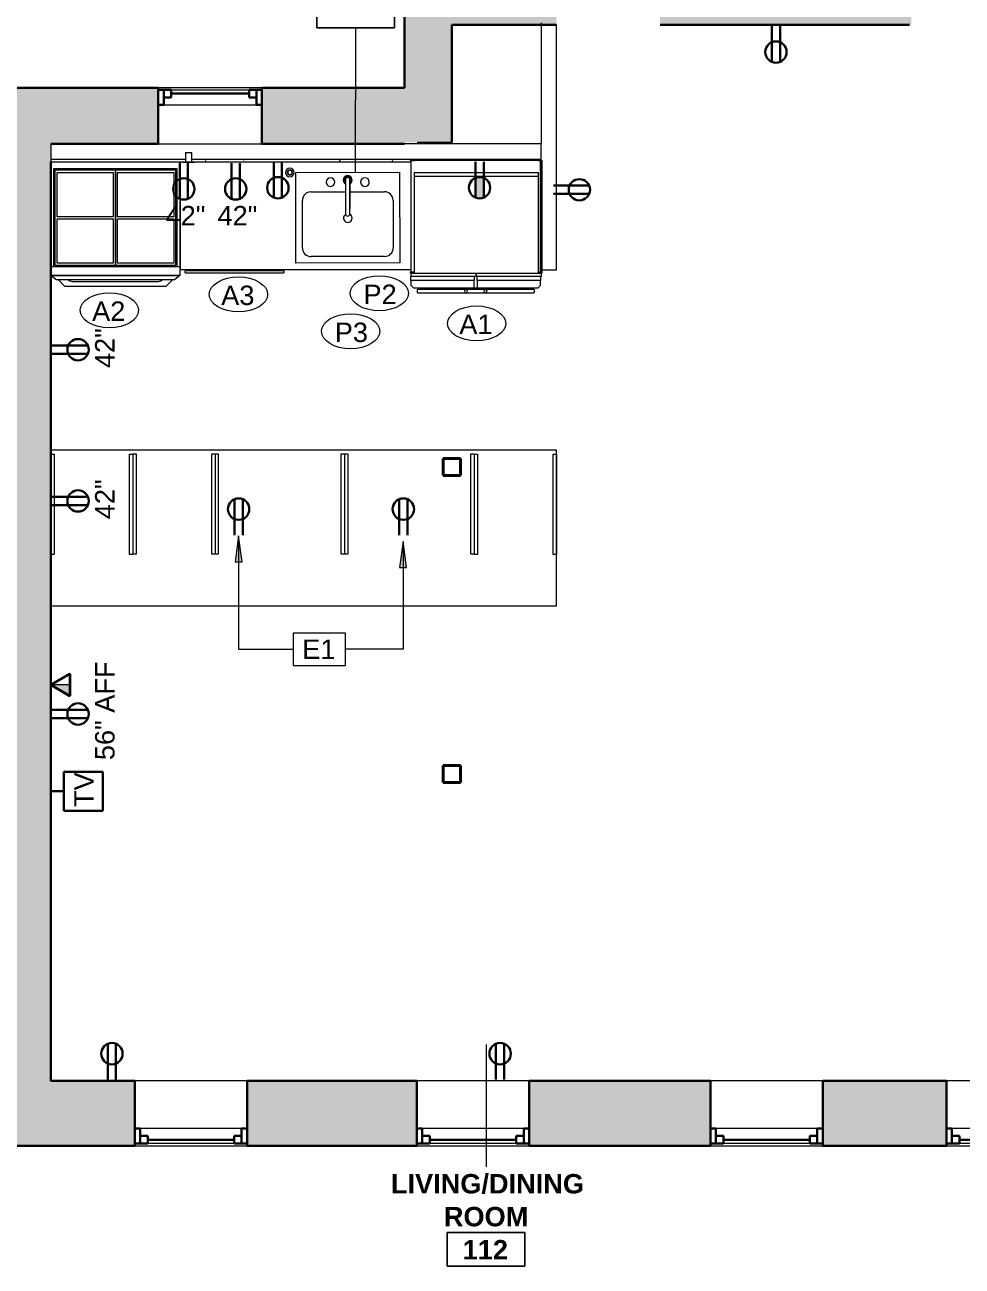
# Model space of a CAD drawing. Header units: inches. Extents: x -545 to 1062, y -2066 to -1239.
# Drawn here: x 690.4 to 907.4, y -1957.8 to -1670.4 of the extents above; entities that cross this region are included whole.
import ezdxf

# ---------------------------------------------------------------- set-up
doc = ezdxf.new("R2010")
doc.units = ezdxf.units.IN
doc.header["$MEASUREMENT"] = 0
for name, color, linetype, lineweight in [('A-ANNO-KEYN', 231, 'Continuous', 9), ('A-ANNO-NOTE', 131, 'Continuous', 40), ('A-AREA-IDEN', 2, 'Continuous', 9), ('A-GENM', 13, 'Continuous', 18), ('A-GLAZ', 151, 'Continuous', 18), ('A-WALL', 113, 'Continuous', 18), ('A-WALL-PATT', 111, 'Continuous', 18), ('E-ELEC-FIXT', 91, 'Continuous', 9), ('I-WALL', 2, 'Continuous', 18), ('P-SANR-FIXT', 6, 'Continuous', 9), ('P-SANR-FIXT-IDEN', 2, 'Continuous', 9), ('Q-CASE', 31, 'Continuous', 9), ('Q-SPCQ', 91, 'Continuous', 9), ('Q-SPCQ-IDEN', 132, 'Continuous', 9), ('S-COLS', 52, 'Continuous', 9)]:
    doc.layers.add(name, color=color, linetype=linetype, lineweight=lineweight)
doc.styles.add('Arial', font='arial.ttf', dxfattribs={"height": 4.5})
doc.styles.add('Swis721 Lt BT', font='swissl.ttf', dxfattribs={"height": 4.5})
doc.styles.add('Swis721 Lt BT_B_1', font='', dxfattribs={"height": 4.5})
doc.styles.get('Swis721 Lt BT_B_1').set_extended_font_data('Swis721 Lt BT', bold=True)

# ---------------------------------------------------------------- blocks, each defined once
blk = doc.blocks.new('Window-Double-Hung - 24_ x 5 1-5074211-1ST FLOOR - POWER _ SIGNAL')
at = {"layer": 'A-GLAZ', "color": 8, "lineweight": 30}
for p, q in [((-12, 6.5), (-12, -6.5)), ((-12, 6), (-9, 6)), ((-10.75, 6), (-10.75, 2.5)), ((-9, 6), (-9, 4.25)), ((9, 6), (12, 6)), ((9, 6), (9, 4.25)), ((10.75, 6), (10.75, 2.5)), ((12, -6.5), (12, 6.5)), ((-10.75, 4.25), (-9, 4.25)), ((-9, 5.125), (9, 5.125)), ((10.75, 4.25), (9, 4.25)), ((-12, 2.5), (-10.75, 2.5)), ((10.75, 2.5), (12, 2.5))]:
    blk.add_line(p, q, dxfattribs=at)
at = {"layer": 'A-GLAZ'}
for p, q in [((12, 6.5), (-12, 6.5)), ((-12, -6.5), (12, -6.5))]:
    blk.add_line(p, q, dxfattribs=at)
at = {"layer": 'A-GLAZ', "lineweight": 9}
for p, q in [((-9, 6), (9, 6)), ((-10.75, 2.5), (10.75, 2.5))]:
    blk.add_line(p, q, dxfattribs=at)
blk = doc.blocks.new('Window-Double-Hung - 26_ x 56_-5126664-1ST FLOOR - POWER _ SIGNAL')
at = {"layer": 'A-GLAZ', "color": 8, "lineweight": 30}
for p, q in [((-13, 7.5), (-13, -7.5)), ((-13, 7), (-10, 7)), ((-11.75, 7), (-11.75, 3.5)), ((-10, 7), (-10, 5.25)), ((-10, 6.125), (10, 6.125)), ((10, 7), (13, 7)), ((10, 7), (10, 5.25)), ((11.75, 7), (11.75, 3.5)), ((13, -7.5), (13, 7.5)), ((-13, 3.5), (-11.75, 3.5)), ((-11.75, 5.25), (-10, 5.25)), ((11.75, 5.25), (10, 5.25)), ((11.75, 3.5), (13, 3.5))]:
    blk.add_line(p, q, dxfattribs=at)
at = {"layer": 'A-GLAZ'}
for p, q in [((13, 7.5), (-13, 7.5)), ((-13, -7.5), (13, -7.5))]:
    blk.add_line(p, q, dxfattribs=at)
at = {"layer": 'A-GLAZ', "lineweight": 9}
for p, q in [((-10, 7), (10, 7)), ((-11.75, 3.5), (11.75, 3.5))]:
    blk.add_line(p, q, dxfattribs=at)
blk = doc.blocks.new('PS - Power Device _Wall Base_ - Duplex GFCI-5682821-1ST FLOOR - POWER _ SIGNAL')
at = {"layer": 'E-ELEC-FIXT'}
for p, q in [((727.6, -1699.97), (729.1, -1699.97)), ((727.6, -1699.97), (727.6, -1702.09)), ((729.1, -1702.09), (729.1, -1699.97)), ((726.97, -1702.09), (729.72, -1702.09)), ((726.97, -1702.09), (726.97, -1702.28)), ((729.72, -1702.28), (726.97, -1702.28)), ((729.72, -1702.28), (729.72, -1702.09))]:
    blk.add_line(p, q, dxfattribs=at)
blk = doc.blocks.new('Sink Kitchen-Single - 30_ x 21_-5734670-1ST FLOOR - POWER _ SIGNAL')
at = {"layer": 'P-SANR-FIXT'}
for p, q in [((-11.38, 10.41), (12.62, 10.41)), ((-11.38, -10.59), (-11.38, 10.41)), ((-7.88, 8.91), (9.12, 8.91)), ((12.62, 10.41), (12.62, -10.59)), ((-9.88, -4.09), (-9.88, 6.91)), ((11.12, 6.91), (11.12, -4.09)), ((0.12, -7.93), (0.12, -2.09)), ((1.12, -7.92), (1.12, -2.09)), ((0.12, -6.09), (-7.88, -6.09)), ((0.12, -8.1), (0.12, -8.03)), ((9.12, -6.09), (1.12, -6.09)), ((1.12, -8.09), (1.12, -8.02)), ((12.62, -10.59), (-11.38, -10.59))]:
    blk.add_line(p, q, dxfattribs=at)
for centre, radius, start, end in [((-7.88, 6.91), 2, 90, 180), ((9.12, 6.91), 2, 360, 90), ((0.62, 0), 1, 360, 180), ((0.62, 0), 1, 180, 242.52), ((0.62, 0), 1, 300.1234, 0), ((0.62, -2.09), 0.5, 167.3607, 180), ((0.62, -2.09), 0.5, 360, 3.0949), ((-7.88, -4.09), 2, 180, 270), ((9.12, -4.09), 2, 270, 0), ((-3.38, -8.34), 1, 360, 180), ((-3.38, -8.34), 1, 180, 0), ((0.62, -8.34), 0.5, 184.6739, 190.012), ((4.62, -8.34), 1, 0, 180), ((4.62, -8.34), 1, 180, 0)]:
    blk.add_arc(centre, radius, start, end, dxfattribs=at)
blk = doc.blocks.new('A-Refrigerator - A-Refrigerator-5810831-1ST FLOOR - POWER _ SIGNAL')
at = {"layer": 'Q-SPCQ'}
for p, q in [((-14.46, 15.75), (-15, 15.21)), ((-15, 15.21), (-15, 14)), ((-0.36, 15.75), (-14.46, 15.75)), ((13.5, 16.88), (-13.5, 16.88)), ((-13.5, 16.13), (-13.5, 16.88)), ((-13.5, 16.13), (-2.41, 16.13)), ((-11.69, 16.18), (-11.69, 15.75)), ((-11.31, 15.75), (-11.31, 16.18)), ((-2.42, 16.17), (-2.42, 15.75)), ((-2.05, 16.13), (2.05, 16.13)), ((-2.04, 15.75), (-2.04, 16.19)), ((-0.36, 14), (-0.36, 15.75)), ((0.39, 15.75), (-0.36, 15.75)), ((0.39, 15.75), (0.39, 14)), ((14.39, 15.75), (0.39, 15.75)), ((2.04, 16.19), (2.04, 15.75)), ((2.41, 16.13), (13.5, 16.13)), ((2.42, 15.75), (2.42, 16.17)), ((11.31, 16.18), (11.31, 15.75)), ((11.69, 15.75), (11.69, 16.18)), ((13.5, 16.88), (13.5, 16.13)), ((15, 15.14), (14.39, 15.75)), ((15, 14), (15, 15.14)), ((-15, 14), (-0.36, 14)), ((-15, 13.1), (-15, 14)), ((-15, 12.25), (-15, 12.35)), ((-14.51, 12.25), (-15, 12.25)), ((-15, 12.25), (-15, 12.19)), ((-15, 12.19), (-14.51, 12.19)), ((-15, 12), (-15, -13.75)), ((-14.51, 12), (-15, 12)), ((-0.36, 14), (-0.36, 13.1)), ((0.39, 14), (15, 14)), ((0.39, 13.1), (0.39, 14)), ((15, 12.25), (14.25, 12.25)), ((15, 12), (14.25, 12)), ((15, 14), (15, 13.1)), ((15, 12.35), (15, 12.25)), ((15, -13.75), (15, 12)), ((-15, -13.75), (15, -13.75))]:
    blk.add_line(p, q, dxfattribs=at)
for centre, start, end in [((-2.25, 16.5), 90, 270), ((-2.25, 16.5), 270, 90), ((2.25, 16.5), 90, 270), ((2.25, 16.5), 270, 90)]:
    blk.add_arc(centre, 0.375, start, end, dxfattribs=at)
blk = doc.blocks.new('downloadobjectfile_id_545f57b4-3f5a-4e79-aba9-7237f85c401a - ER30DSCHBG3-6007185-1ST FLOOR - POWER _ SIGNAL')
at = {"layer": 'A-GENM', "lineweight": 9}
for p, q in [((-11.75, 28.81), (-13.19, 27.38)), ((11.75, 28.81), (-11.75, 28.81)), ((13.19, 27.38), (11.75, 28.81)), ((-14.94, 26.37), (-13.69, 27.38)), ((-14.94, 26.37), (14.94, 26.37)), ((-14.94, 0), (-14.94, 26.37)), ((14.94, 26.37), (-14.94, 26.37)), ((-13.69, 27.38), (13.69, 27.38)), ((-10.9, 27.38), (-10.66, 27.62)), ((-10.66, 27.62), (-9.94, 27.81)), ((-9.94, 27.81), (9.94, 27.81)), ((9.94, 27.81), (10.66, 27.62)), ((10.66, 27.62), (10.9, 27.38)), ((13.69, 27.38), (14.94, 26.37)), ((-14.94, 24.31), (14.94, 24.31)), ((-14.31, 24.31), (-14.31, 1.69)), ((0, 24), (-14, 24)), ((-14, 24), (-14, 2)), ((-13.5, 13.25), (-13.5, 23.5)), ((-13.5, 23.5), (-0.5, 23.5)), ((-0.5, 23.5), (-0.5, 13.25)), ((0, 2), (0, 24)), ((14, 24), (0, 24)), ((0, 24), (0, 2)), ((0.5, 13.25), (0.5, 23.5)), ((0.5, 23.5), (13.5, 23.5)), ((13.5, 23.5), (13.5, 13.25)), ((14, 2), (14, 24)), ((14.31, 1.69), (14.31, 24.31)), ((-0.5, 13.25), (-13.5, 13.25)), ((-13.5, 2.5), (-13.5, 12.75)), ((-13.5, 12.75), (-0.5, 12.75)), ((-0.5, 12.75), (-0.5, 2.5)), ((13.5, 13.25), (0.5, 13.25)), ((0.5, 2.5), (0.5, 12.75)), ((0.5, 12.75), (13.5, 12.75)), ((13.5, 12.75), (13.5, 2.5)), ((-14.31, 1.69), (14.31, 1.69)), ((-14, 2), (0, 2)), ((-0.5, 2.5), (-13.5, 2.5)), ((0, 2), (14, 2)), ((13.5, 2.5), (0.5, 2.5))]:
    blk.add_line(p, q, dxfattribs=at)
blk = doc.blocks.new('C-Counter Top - ADJ HEIGHT-5987176-1ST FLOOR - POWER _ SIGNAL')
at = {"layer": 'Q-CASE'}
for p, q in [((-47.26, 0), (-47.26, -25)), ((-47.26, -25), (6.13, -25))]:
    blk.add_line(p, q, dxfattribs=at)
blk = doc.blocks.new('CW Drawers - UB 42_h x 24_d - 4 Equal Drawers-5989242-1ST FLOOR - POWER _ SIGNAL')
at = {"layer": 'Q-CASE'}
for p, q in [((2.78, -2.36), (3.53, -2.36)), ((2.78, -25.61), (2.78, -2.36)), ((3.53, -2.36), (3.53, -25.61)), ((21.03, -2.36), (21.78, -2.36)), ((21.03, -25.61), (21.03, -2.36)), ((21.78, -25.61), (21.78, -2.36)), ((3.53, -25.61), (2.78, -25.61)), ((21.78, -25.61), (21.03, -25.61))]:
    blk.add_line(p, q, dxfattribs=at)
blk = doc.blocks.new('Counter Top-Island - 48_ Depth-5985694-1ST FLOOR - POWER _ SIGNAL')
at = {"layer": 'Q-CASE'}
for p, q in [((69.75, 1), (-47.26, 1)), ((69.75, -35), (69.75, 1)), ((-47.26, -35), (69.75, -35))]:
    blk.add_line(p, q, dxfattribs=at)
blk = doc.blocks.new('A-Dishwasher - A-Dishwasher-5734675-1ST FLOOR - POWER _ SIGNAL')
at = {"layer": 'Q-SPCQ'}
for p, q in [((11.43, 12), (-11.43, 12)), ((-11.43, 11.5), (-11.43, 12)), ((-11.43, 11.5), (11.43, 11.5)), ((-9.56, 11.53), (-9.56, 11.25)), ((-9.31, 11.25), (-9.31, 11.53)), ((9.31, 11.54), (9.31, 11.25)), ((9.56, 11.25), (9.56, 11.54)), ((11.43, 12), (11.43, 11.5))]:
    blk.add_line(p, q, dxfattribs=at)
blk = doc.blocks.new('CW Cupbd1 - Fridge 80_h x 24_d - 2 Doors-5987584-1ST FLOOR - POWER _ SIGNAL')
at = {"layer": 'Q-CASE', "lineweight": 30}
for p, q in [((2.75, -2.36), (2, -2.36)), ((2, -2.36), (2, -2.47)), ((2.75, -2.47), (2.75, -2.36)), ((32.26, -2.36), (31.51, -2.36)), ((31.51, -2.36), (31.51, -2.47)), ((32.26, -28.56), (32.26, -2.36)), ((2, -28.22), (2, -28.47))]:
    blk.add_line(p, q, dxfattribs=at)
at = {"layer": 'Q-CASE'}
for p, q in [((31.51, -5.31), (2.75, -5.31)), ((2.75, -5.31), (2.75, -6.06)), ((31.51, -6.06), (31.51, -5.31)), ((2.75, -6.06), (2.75, -28.56)), ((2.75, -6.06), (31.51, -6.06)), ((31.51, -28.56), (31.51, -6.06)), ((2, -28.56), (17.13, -28.56)), ((2, -28.56), (2, -29.31)), ((17.13, -29.31), (17.13, -28.56)), ((17.13, -28.56), (32.26, -28.56)), ((17.13, -28.56), (17.13, -29.31)), ((32.26, -29.31), (32.26, -28.56)), ((17.13, -29.31), (2, -29.31)), ((32.26, -29.31), (17.13, -29.31))]:
    blk.add_line(p, q, dxfattribs=at)
blk = doc.blocks.new('CW Cupbd1 - UB 42_h x 24_d - 1 Door-5989299-1ST FLOOR - POWER _ SIGNAL')
at = {"layer": 'Q-CASE'}
for p, q in [((2, -2.36), (2.75, -2.36)), ((2, -25.61), (2, -2.36)), ((2.75, -2.36), (2.75, -25.61)), ((20.25, -2.36), (21, -2.36)), ((20.25, -25.61), (20.25, -2.36)), ((2.75, -25.61), (2, -25.61)), ((21, -25.61), (20.25, -25.61))]:
    blk.add_line(p, q, dxfattribs=at)
blk = doc.blocks.new('CW Cupbd1 - UB 42_h x 24_d - 2 Doors - 1 Shelf-5988948-1ST FLOOR - POWER _ SIGNAL')
at = {"layer": 'Q-CASE'}
for p, q in [((2, -2.36), (2.75, -2.36)), ((2, -25.61), (2, -2.36)), ((2.75, -2.36), (2.75, -25.61)), ((31.23, -2.36), (31.98, -2.36)), ((31.23, -25.61), (31.23, -2.36)), ((31.98, -25.61), (31.98, -2.36)), ((2.75, -25.61), (2, -25.61)), ((31.98, -25.61), (31.23, -25.61))]:
    blk.add_line(p, q, dxfattribs=at)
blk = doc.blocks.new('CW Cupbd1 - UB 42_h x 24_d - 1 Door 1 SHELF-5989647-1ST FLOOR - POWER _ SIGNAL')
at = {"layer": 'Q-CASE'}
for p, q in [((2, -2.36), (2.75, -2.36)), ((2, -25.61), (2, -2.36)), ((2.75, -2.36), (2.75, -25.61)), ((20.25, -2.36), (21, -2.36)), ((20.25, -25.61), (20.25, -2.36)), ((21, -25.61), (21, -2.36)), ((2.75, -25.61), (2, -25.61)), ((21, -25.61), (20.25, -25.61))]:
    blk.add_line(p, q, dxfattribs=at)
blk = doc.blocks.new('P-Faucet-Counter - Matte Black-V25-1ST FLOOR - POWER _ SIGNAL')
at = {"layer": 'P-SANR-FIXT'}
for p, q in [((-0.47, 0.12), (-0.47, -7.88)), ((0.47, -7.88), (0.47, 0.12))]:
    blk.add_line(p, q, dxfattribs=at)
for centre, radius, start, end in [((0, 0), 1.02, 90, 242.4847), ((0, 0), 0.933, 90, 239.9469), ((0, 0), 0.875, 90, 237.5344), ((0, 0), 0.656, 90, 224.5084), ((0, 0.12), 0.467, 0, 180), ((0, 0), 1.02, 297.5153, 90), ((0, 0), 0.933, 300.0531, 90), ((0, 0), 0.875, 302.4656, 90), ((0, 0), 0.656, 315.4916, 90), ((0, -7.88), 0.467, 180, 360)]:
    blk.add_arc(centre, radius, start, end, dxfattribs=at)
blk = doc.blocks.new('P-Sink Top Switch - P-Sink Top Switch-6024673-1ST FLOOR - POWER _ SIGNAL')
at = {"layer": 'P-SANR-FIXT'}
for radius, start, end in [(1, 0, 180), (0.606, 360, 180), (0.549, 0, 180), (0.5, 360, 180), (1, 180, 360), (0.606, 180, 360), (0.549, 180, 360), (0.5, 180, 360)]:
    blk.add_arc((0, 0), radius, start, end, dxfattribs=at)
blk = doc.blocks.new('Concrete-Rectangular-Column - 4 x 4-6109193-1ST FLOOR - POWER _ SIGNAL')
at = {"layer": 'S-COLS'}
h = blk.add_hatch(dxfattribs=at)
h.set_pattern_fill('FP_4', color=256, style=0, pattern_type=2)
h.set_pattern_definition([(50, (-789.267, 1772.783), (13.77135, -1.20496), [1.44, -15.84]), (355, (-789.267, 1772.783), (-2.66442, 14.44218), [1.152, -12.672]), (100.451, (-788.12, 1772.682), (11.10708, 13.23737), [1.224, -13.462]), (46.184, (-789.267, 1776.623), (20.49128, -3.17785), [2.16, -23.76]), (96.636, (-787.56, 1776.358), (17.94587, 18.70315), [1.836, -20.193]), (351.184, (-789.267, 1776.623), (17.9454, 18.70261), [1.728, -19.008]), (21, (-787.347, 1775.663), (11.46052, -7.730365), [1.44, -15.84]), (326, (-787.347, 1775.663), (4.67135, 13.92315), [1.152, -12.672]), (71.451, (-786.392, 1775.019), (16.13207, 6.19284), [1.224, -13.462]), (37.5, (-789.267, 1772.783), (0.233123, 6.39175), [0.634, -11.885, 0.634, -12.23, -12.72]), (37.5, (-789.267, 1772.783), (0.233123, 6.39175), [-25.382, 0.634, -12.086]), (7.5, (-789.267, 1772.783), (5.05073, 7.57304), [0.634, -6.701, 0.634, -11.597, -4.848]), (7.5, (-789.267, 1772.783), (5.05073, 7.57304), [-19.565, 0.634, -4.214]), (327.5, (-793.549, 1772.783), (10.24958, -0.43289), [0.634, -4.166, 0.634, -14.342, -19.872]), (327.5, (-793.549, 1772.783), (10.24958, -0.43289), [-19.776, 0.634, -19.238]), (317.5, (-795.469, 1772.783), (11.19739, 1.922144), [0.634, -5.606, 0.634, -9.312, -14.112]), (317.5, (-795.469, 1772.783), (11.19739, 1.922144), [-16.186, 0.634, -13.478])])
h.paths.add_polyline_path([(2, -2), (2, 2), (-2, 2), (-2, -2)], flags=0)
at = {"layer": 'S-COLS', "lineweight": 40}
for p, q in [((2, 2), (-2, 2)), ((-2, 2), (-2, -2)), ((2, -2), (2, 2)), ((-2, -2), (2, -2))]:
    blk.add_line(p, q, dxfattribs=at)
blk = doc.blocks.new('Concrete-Rectangular-Column - 4 x 4-V32-1ST FLOOR - POWER _ SIGNAL')
at = {"layer": 'S-COLS'}
h = blk.add_hatch(dxfattribs=at)
h.set_pattern_fill('FP_5', color=256, style=0, pattern_type=2)
h.set_pattern_definition([(50, (-789.267, 1843.846), (13.77135, -1.20496), [1.44, -15.84]), (355, (-789.267, 1843.846), (-2.66442, 14.44218), [1.152, -12.672]), (100.451, (-788.12, 1843.746), (11.10708, 13.23737), [1.224, -13.462]), (46.184, (-789.267, 1847.686), (20.49128, -3.17785), [2.16, -23.76]), (96.636, (-787.56, 1847.422), (17.94587, 18.70315), [1.836, -20.193]), (351.184, (-789.267, 1847.686), (17.9454, 18.70261), [1.728, -19.008]), (21, (-787.347, 1846.726), (11.46052, -7.730365), [1.44, -15.84]), (326, (-787.347, 1846.726), (4.67135, 13.92315), [1.152, -12.672]), (71.451, (-786.392, 1846.082), (16.13207, 6.19284), [1.224, -13.462]), (37.5, (-789.267, 1843.846), (0.233123, 6.39175), [0.634, -11.885, 0.634, -12.23, -12.72]), (37.5, (-789.267, 1843.846), (0.233123, 6.39175), [-25.382, 0.634, -12.086]), (7.5, (-789.267, 1843.846), (5.05073, 7.57304), [0.634, -6.701, 0.634, -11.597, -4.848]), (7.5, (-789.267, 1843.846), (5.05073, 7.57304), [-19.565, 0.634, -4.214]), (327.5, (-793.549, 1843.846), (10.24958, -0.43289), [0.634, -4.166, 0.634, -14.342, -19.872]), (327.5, (-793.549, 1843.846), (10.24958, -0.43289), [-19.776, 0.634, -19.238]), (317.5, (-795.469, 1843.846), (11.19739, 1.922144), [0.634, -5.606, 0.634, -9.312, -14.112]), (317.5, (-795.469, 1843.846), (11.19739, 1.922144), [-16.186, 0.634, -13.478])])
h.paths.add_polyline_path([(2, -2), (2, 2), (-2, 2), (-2, -2)], flags=0)
at = {"layer": 'S-COLS', "lineweight": 40}
for p, q in [((2, 2), (-2, 2)), ((-2, 2), (-2, -2)), ((2, -2), (2, 2)), ((-2, -2), (2, -2))]:
    blk.add_line(p, q, dxfattribs=at)
blk = doc.blocks.new('Appliance_Specialty Equipment Tag - Standard-3515593-1ST FLOOR - POWER _ SIGNAL')
at = {"layer": 'Q-SPCQ-IDEN'}
blk.add_ellipse((-0.0499, 0.0037), major_axis=(-0.1406, 0), ratio=0.600473, dxfattribs=at)
blk = doc.blocks.new('Room Tag - Room Name and Number-3379422-1ST FLOOR - POWER _ SIGNAL')
at = {"layer": 'A-AREA-IDEN'}
for p, q in [((-0.1881, -0.1636), (-0.1881, -0.0018)), ((-0.1881, -0.0018), (0.1869, -0.0018)), ((0.1869, -0.0018), (-0.1881, -0.0018)), ((-0.1881, -0.0018), (-0.1881, -0.1636)), ((0.1869, -0.0018), (0.1869, -0.1636)), ((0.1869, -0.1636), (0.1869, -0.0018)), ((0.1869, -0.1636), (-0.1881, -0.1636)), ((-0.1881, -0.1636), (0.1869, -0.1636))]:
    blk.add_line(p, q, dxfattribs=at)
blk = doc.blocks.new('Plumbing Equipment Tag - Standard-3394155-1ST FLOOR - POWER _ SIGNAL')
at = {"layer": 'P-SANR-FIXT-IDEN'}
blk.add_ellipse((-0.0499, 0.0037), major_axis=(-0.1406, 0), ratio=0.600473, dxfattribs=at)
blk = doc.blocks.new('Keynote Tag - Keynote Number - Boxed-135510-1ST FLOOR - POWER _ SIGNAL')
at = {"layer": 'A-ANNO-KEYN'}
for p, q in [((-0.125, -0.0792), (-0.125, 0.0781)), ((-0.125, 0.0781), (0.125, 0.0781)), ((0.125, 0.0781), (0.125, -0.0792)), ((-0.125, -0.0792), (0.125, -0.0792))]:
    blk.add_line(p, q, dxfattribs=at)

msp = doc.modelspace()

# ---------------------------------------------------------------- hatches: boundary and pattern name
at = {"layer": 'A-ANNO-KEYN'}
for points in [[(739.9, -1788.73), (739.11, -1794.73), (740.69, -1794.73)], [(777.95, -1790.04), (777.16, -1796.04), (778.74, -1796.04)]]:
    msp.add_hatch(color=256, dxfattribs=at).paths.add_polyline_path(points, flags=0)
at = {"layer": 'A-ANNO-NOTE', "lineweight": 9}
for points in [[(796.62, -1710.38), (794.71, -1705.85), (794.77, -1705.82)], [(794.71, -1710.39), (794.71, -1705.85), (796.62, -1710.38)], [(796.62, -1710.38), (794.77, -1705.82), (794.84, -1705.8)], [(796.62, -1710.38), (794.84, -1705.8), (794.9, -1705.78)], [(796.62, -1710.38), (794.9, -1705.78), (794.97, -1705.76)], [(796.62, -1710.38), (794.97, -1705.76), (795.04, -1705.74)], [(796.62, -1710.38), (795.04, -1705.74), (795.11, -1705.72)], [(796.62, -1710.38), (795.11, -1705.72), (795.18, -1705.7)], [(796.62, -1710.38), (795.18, -1705.7), (795.24, -1705.69)], [(796.62, -1710.38), (795.24, -1705.69), (795.31, -1705.68)], [(796.62, -1710.38), (795.31, -1705.68), (795.38, -1705.67)], [(796.62, -1710.38), (795.38, -1705.67), (795.45, -1705.67)], [(796.62, -1710.38), (795.45, -1705.67), (795.52, -1705.66)], [(796.62, -1710.38), (795.52, -1705.66), (795.59, -1705.66)], [(796.62, -1710.38), (795.59, -1705.66), (795.66, -1705.66)], [(796.62, -1710.38), (795.66, -1705.66), (795.73, -1705.66)], [(796.62, -1710.38), (795.73, -1705.66), (795.8, -1705.66)], [(796.62, -1710.38), (795.8, -1705.66), (795.87, -1705.67)], [(796.62, -1710.38), (795.87, -1705.67), (795.94, -1705.67)], [(796.62, -1710.38), (795.94, -1705.67), (796.01, -1705.68)], [(796.62, -1710.38), (796.01, -1705.68), (796.08, -1705.69)], [(796.62, -1710.38), (796.08, -1705.69), (796.15, -1705.7)], [(796.62, -1710.38), (796.15, -1705.7), (796.22, -1705.72)], [(796.62, -1710.38), (796.22, -1705.72), (796.29, -1705.74)], [(796.62, -1710.38), (796.29, -1705.74), (796.36, -1705.76)], [(796.62, -1710.38), (796.36, -1705.76), (796.42, -1705.78)], [(796.62, -1710.38), (796.42, -1705.78), (796.49, -1705.8)], [(796.62, -1710.38), (796.49, -1705.8), (796.56, -1705.82)], [(796.62, -1710.38), (796.56, -1705.82), (796.62, -1705.85)], [(796.56, -1710.41), (794.71, -1710.39), (796.62, -1710.38)], [(794.84, -1710.45), (794.71, -1710.39), (796.56, -1710.41)], [(795.17, -1710.55), (794.84, -1710.45), (796.56, -1710.41)], [(795.74, -1710.6), (795.17, -1710.55), (796.56, -1710.41)], [(795.74, -1710.6), (795.45, -1710.59), (795.17, -1710.55)], [(795.74, -1710.6), (796.56, -1710.41), (796.16, -1710.55)], [(700.87, -1825.81), (700.87, -1823.23), (696.4, -1823.23)]]:
    msp.add_hatch(color=256, dxfattribs=at).paths.add_polyline_path(points, flags=0)
at = {"layer": 'A-WALL-PATT', "lineweight": 9}
for points in [[(788.77, -1697.6), (789.27, -1697.6), (789.27, -1661.91), (778.27, -1661.91), (778.27, -1697.6), (783.77, -1697.6)], [(895.62, -1670.41), (895.62, -1661.91), (895.14, -1661.91), (895.14, -1670.41)], [(684.44, -1914.91), (696.44, -1914.91), (696.44, -1697.97), (684.44, -1697.97), (684.44, -1858.98)]]:
    msp.add_hatch(color=7, dxfattribs=at).paths.add_polyline_path(points, flags=0)
h = msp.add_hatch(color=7, dxfattribs=at)
h.paths.add_polyline_path([(837.45, -1670.41), (895.14, -1670.41), (895.14, -1661.91), (837.45, -1661.91)], flags=0)
h.paths.add_polyline_path([(813.45, -1670.41), (813.45, -1661.91), (789.27, -1661.91), (789.27, -1670.41), (809.95, -1670.41)], flags=0)
h = msp.add_hatch(color=7, dxfattribs=at)
h.paths.add_polyline_path([(745.31, -1697.97), (778.27, -1697.97), (778.27, -1684.97), (745.31, -1684.97), (745.31, -1696.07)], flags=0)
h.paths.add_polyline_path([(687.12, -1697.97), (721.31, -1697.97), (721.31, -1684.97), (627.94, -1684.97), (627.94, -1697.97), (684.44, -1697.97)], flags=0)
h.paths.add_polyline_path([(603.94, -1697.97), (603.94, -1684.97), (531.38, -1684.97), (531.38, -1697.97), (599.55, -1697.97)], flags=0)
h = msp.add_hatch(dxfattribs=at)
h.set_pattern_fill('FP_1', color=256, style=0, pattern_type=2)
h.set_pattern_definition([(0, (0, 0), (15.36, 3.84), [0.634, -10.886, 0.634, -10.886, -61.44]), (0, (0, 0), (15.36, 3.84), [-23.04, 0.634, -22.406, 0.634, -10.886, -26.88]), (0, (0, 0), (15.36, 3.84), [-57.6, 0.634, -7.046, 0.634, -18.566]), (120, (5.76, 1.92), (-11.0055376, 11.38215), [0.634, -10.886, 0.634, -10.886, -61.44]), (120, (5.76, 1.92), (-11.0055376, 11.38215), [-23.04, 0.634, -22.406, 0.634, -10.886, -26.88]), (120, (5.76, 1.92), (-11.0055376, 11.38215), [-57.6, 0.634, -7.046, 0.634, -18.566]), (240, (7.68, 9.6), (-4.3544624, -15.22215), [0.634, -10.886, 0.634, -10.886, -61.44]), (240, (7.68, 9.6), (-4.3544624, -15.22215), [-23.04, 0.634, -22.406, 0.634, -10.886, -26.88]), (240, (7.68, 9.6), (-4.3544624, -15.22215), [-57.6, 0.634, -7.046, 0.634, -18.566])])
h.paths.add_polyline_path([(809.77, -1702.09), (809.95, -1702.09), (809.95, -1701.59), (729.1, -1701.59), (729.1, -1702.09), (779.77, -1702.09), (779.77, -1701.82), (809.77, -1701.82)], flags=0)
h.paths.add_polyline_path([(716.31, -1702.09), (727.6, -1702.09), (727.6, -1701.59), (696.44, -1701.59), (696.44, -1702.09), (701.72, -1702.09)], flags=0)
h = msp.add_hatch(color=7, dxfattribs=at)
h.paths.add_polyline_path([(998.98, -1929.91), (998.98, -1914.91), (996.73, -1914.91), (996.73, -1929.91)], flags=0)
h.paths.add_polyline_path([(875.09, -1929.91), (903.72, -1929.91), (903.72, -1914.91), (875.09, -1914.91)], flags=0)
h.paths.add_polyline_path([(949.84, -1929.91), (956.73, -1929.91), (956.73, -1914.91), (929.72, -1914.91), (929.72, -1929.91)], flags=0)
h.paths.add_polyline_path([(807.14, -1929.91), (849.09, -1929.91), (849.09, -1914.91), (807.14, -1914.91)], flags=0)
h.paths.add_polyline_path([(781.14, -1929.91), (781.14, -1914.91), (741.85, -1914.91), (741.85, -1929.91)], flags=0)
h.paths.add_polyline_path([(715.85, -1929.91), (715.85, -1914.91), (631.94, -1914.91), (631.94, -1929.91)], flags=0)
h.paths.add_polyline_path([(601.94, -1929.91), (601.94, -1914.91), (549.69, -1914.91), (549.69, -1929.91)], flags=0)
h.paths.add_polyline_path([(478.37, -1929.91), (519.69, -1929.91), (519.69, -1914.91), (478.37, -1914.91)], flags=0)
h.paths.add_polyline_path([(377.08, -1929.91), (377.08, -1914.91), (335.08, -1914.91), (335.08, -1929.91)], flags=0)
h.paths.add_polyline_path([(448.37, -1929.91), (448.37, -1914.91), (407.08, -1914.91), (407.08, -1929.91)], flags=0)

# ---------------------------------------------------------------- linework, layer by layer
at = {"layer": 'A-ANNO-KEYN'}
for p, q in [((739.9, -1788.73), (739.11, -1794.73)), ((740.69, -1794.73), (739.9, -1788.73)), ((739.9, -1788.73), (739.9, -1814.97)), ((777.95, -1790.04), (777.16, -1796.04)), ((778.74, -1796.04), (777.95, -1790.04)), ((777.95, -1790.04), (777.95, -1814.97)), ((739.11, -1794.73), (740.69, -1794.73)), ((777.16, -1796.04), (778.74, -1796.04)), ((739.9, -1814.97), (752.59, -1814.97)), ((777.95, -1814.97), (764.59, -1814.97))]:
    msp.add_line(p, q, dxfattribs=at)
at = {"layer": 'A-ANNO-NOTE', "lineweight": 30}
for p, q in [((863.3, -1670.74), (863.3, -1679)), ((865.22, -1670.74), (865.22, -1679)), ((865.22, -1670.74), (865.22, -1679)), ((726.26, -1702.42), (726.26, -1710.68)), ((728.17, -1702.42), (728.17, -1710.68)), ((728.17, -1702.42), (728.17, -1710.68)), ((738.29, -1702.42), (738.29, -1710.68)), ((740.2, -1702.42), (740.2, -1710.68)), ((740.2, -1702.42), (740.2, -1710.68)), ((748.03, -1702.15), (748.03, -1710.41)), ((748.03, -1702.15), (748.03, -1710.41)), ((749.94, -1702.15), (749.94, -1710.41)), ((794.71, -1702.15), (794.71, -1710.41)), ((794.71, -1702.15), (794.71, -1710.41)), ((796.62, -1702.15), (796.62, -1710.41)), ((812.77, -1707.64), (821.04, -1707.64)), ((812.77, -1707.64), (821.04, -1707.64)), ((812.77, -1709.56), (821.04, -1709.56)), ((696.76, -1744.68), (705.03, -1744.68)), ((696.76, -1744.68), (705.03, -1744.68)), ((696.76, -1746.6), (705.03, -1746.6)), ((696.76, -1779.68), (705.03, -1779.68)), ((696.76, -1779.68), (705.03, -1779.68)), ((696.76, -1781.6), (705.03, -1781.6)), ((738.94, -1788.53), (738.94, -1780.26)), ((738.94, -1788.53), (738.94, -1780.26)), ((740.85, -1788.53), (740.85, -1780.26)), ((777.06, -1788.53), (777.06, -1780.26)), ((777.06, -1788.53), (777.06, -1780.26)), ((778.98, -1788.53), (778.98, -1780.26)), ((696.4, -1823.23), (700.87, -1820.65)), ((696.44, -1823.21), (700.9, -1820.63)), ((696.44, -1824.71), (696.44, -1821.71)), ((700.87, -1820.65), (700.87, -1825.81)), ((700.9, -1820.63), (700.9, -1825.79)), ((696.4, -1823.23), (700.87, -1825.81)), ((696.44, -1823.21), (700.9, -1825.79)), ((696.76, -1829.02), (705.03, -1829.02)), ((696.76, -1829.02), (705.03, -1829.02)), ((696.76, -1830.93), (705.03, -1830.93)), ((699.44, -1843.35), (699.44, -1852.35)), ((708.44, -1843.35), (699.44, -1843.35)), ((708.44, -1852.35), (708.44, -1843.35)), ((696.44, -1849.35), (696.44, -1846.35)), ((696.44, -1847.85), (699.44, -1847.85)), ((699.44, -1852.35), (708.44, -1852.35)), ((709.61, -1914.58), (709.61, -1906.32)), ((709.61, -1914.58), (709.61, -1906.32)), ((711.52, -1914.58), (711.52, -1906.32)), ((799.47, -1914.58), (799.47, -1906.32)), ((799.47, -1914.58), (799.47, -1906.32)), ((801.39, -1914.58), (801.39, -1906.32))]:
    msp.add_line(p, q, dxfattribs=at)
at = {"layer": 'A-ANNO-NOTE', "lineweight": 9}
for p, q in [((794.71, -1710.39), (794.71, -1705.85)), ((796.62, -1705.85), (796.62, -1710.38)), ((696.4, -1823.23), (700.87, -1825.81)), ((700.87, -1823.23), (696.4, -1823.23)), ((700.87, -1825.81), (700.87, -1823.23))]:
    msp.add_line(p, q, dxfattribs=at)
at = {"layer": 'A-ANNO-NOTE', "lineweight": 30}
for centre, radius in [((864.26, -1676.72), 2.48), ((727.22, -1708.4), 2.47), ((739.24, -1708.4), 2.47), ((748.98, -1708.13), 2.48), ((795.66, -1708.13), 2.47), ((818.76, -1708.6), 2.47), ((702.74, -1745.64), 2.47), ((702.74, -1780.64), 2.47), ((739.9, -1782.54), 2.48), ((778.02, -1782.54), 2.48), ((702.74, -1829.97), 2.48), ((710.57, -1908.6), 2.48), ((800.43, -1908.6), 2.48)]:
    msp.add_circle(centre, radius, dxfattribs=at)
at = {"layer": 'A-ANNO-NOTE', "lineweight": 9}
for centre, radius, start, end in [((795.66, -1708.13), 2.48, 67.2244, 112.7756), ((795.65, -1708.35), 2.25, 245.0766, 295.4844)]:
    msp.add_arc(centre, radius, start, end, dxfattribs=at)
at = {"layer": 'A-AREA-IDEN'}
for p, q in [((766.97, -1704.52), (767, -1671.11)), ((797.18, -1906.47), (797.21, -1934.83))]:
    msp.add_line(p, q, dxfattribs=at)
at = {"layer": 'A-WALL', "color": 8, "lineweight": 30}
for p, q in [((778.27, -1661.91), (778.27, -1684.97)), ((789.27, -1697.6), (789.27, -1670.41)), ((789.27, -1670.41), (813.45, -1670.41)), ((837.45, -1670.41), (895.14, -1670.41)), ((721.31, -1684.97), (627.94, -1684.97)), ((778.27, -1684.97), (745.31, -1684.97)), ((696.44, -1697.97), (721.31, -1697.97)), ((745.31, -1697.97), (778.27, -1697.97)), ((715.85, -1914.91), (696.44, -1914.91)), ((781.14, -1914.91), (741.85, -1914.91)), ((849.09, -1914.91), (807.14, -1914.91)), ((903.72, -1914.91), (875.09, -1914.91)), ((631.94, -1929.91), (715.85, -1929.91)), ((741.85, -1929.91), (781.14, -1929.91)), ((807.14, -1929.91), (849.09, -1929.91)), ((875.09, -1929.91), (903.72, -1929.91))]:
    msp.add_line(p, q, dxfattribs=at)
at = {"layer": 'A-WALL'}
for p, q in [((809.95, -1669.91), (809.95, -1670.41)), ((696.44, -1697.97), (696.44, -1702.09)), ((781.27, -1697.6), (781.27, -1697.97)), ((783.27, -1697.6), (783.27, -1697.97)), ((783.77, -1697.6), (783.77, -1697.97)), ((788.77, -1697.6), (788.77, -1697.97)), ((789.27, -1697.97), (789.27, -1697.6)), ((809.95, -1702.09), (809.95, -1697.97)), ((727.6, -1701.59), (696.44, -1701.59)), ((809.95, -1701.59), (729.1, -1701.59))]:
    msp.add_line(p, q, dxfattribs=at)
at = {"layer": 'A-WALL', "lineweight": 9}
msp.add_line((781.27, -1697.6), (789.27, -1697.6), dxfattribs=at)
at = {"layer": 'I-WALL'}
for p, q in [((809.95, -1670.41), (809.95, -1697.97)), ((813.45, -1727.16), (813.45, -1670.41)), ((809.95, -1697.97), (778.27, -1697.97)), ((696.44, -1702.09), (726.97, -1702.09)), ((729.72, -1702.09), (779.77, -1702.09)), ((809.77, -1702.09), (809.95, -1702.09)), ((809.95, -1702.09), (809.95, -1727.16)), ((809.95, -1727.16), (813.45, -1727.16))]:
    msp.add_line(p, q, dxfattribs=at)
at = {"layer": 'I-WALL', "color": 8, "lineweight": 30}
msp.add_line((696.44, -1914.91), (696.44, -1702.09), dxfattribs=at)

# ---------------------------------------------------------------- block references
at = {"layer": 'A-ANNO-KEYN', "xscale": 47.99999999999997, "yscale": 47.99999999999997, "zscale": 47.99999999999997}
msp.add_blockref('Keynote Tag - Keynote Number - Boxed-135510-1ST FLOOR - POWER _ SIGNAL', (758.59, -1814.94), dxfattribs=at)
msp.add_blockref('Keynote Tag - Keynote Number - Boxed-135510-1ST FLOOR - POWER _ SIGNAL', (758.59, -1814.94), dxfattribs=at)
at = {"layer": 'A-AREA-IDEN', "xscale": 47.99999999999997, "yscale": 47.99999999999997, "zscale": 47.99999999999997}
for p in [(767, -1663.26), (797.21, -1949.95)]:
    msp.add_blockref('Room Tag - Room Name and Number-3379422-1ST FLOOR - POWER _ SIGNAL', p, dxfattribs=at)
at = {"layer": 'A-GLAZ'}
msp.add_blockref('Window-Double-Hung - 24_ x 5 1-5074211-1ST FLOOR - POWER _ SIGNAL', (733.31, -1691.47), dxfattribs=at)
at = {"layer": 'A-GLAZ', "rotation": 180}
for p in [(728.85, -1922.41), (794.14, -1922.41), (862.09, -1922.41), (916.72, -1922.41)]:
    msp.add_blockref('Window-Double-Hung - 26_ x 56_-5126664-1ST FLOOR - POWER _ SIGNAL', p, dxfattribs=at)
at = {"layer": 'E-ELEC-FIXT'}
msp.add_blockref('PS - Power Device _Wall Base_ - Duplex GFCI-5682821-1ST FLOOR - POWER _ SIGNAL', (0, 0), dxfattribs=at)
at = {"layer": 'P-SANR-FIXT'}
for name, p in [('P-Sink Top Switch - P-Sink Top Switch-6024673-1ST FLOOR - POWER _ SIGNAL', (751.77, -1704.59)), ('P-Faucet-Counter - Matte Black-V25-1ST FLOOR - POWER _ SIGNAL', (765.14, -1706.34))]:
    msp.add_blockref(name, p, dxfattribs=at)
at = {"layer": 'P-SANR-FIXT', "rotation": 180.0977975899752}
msp.add_blockref('Sink Kitchen-Single - 30_ x 21_-5734670-1ST FLOOR - POWER _ SIGNAL', (765.78, -1715.15), dxfattribs=at)
at = {"layer": 'P-SANR-FIXT-IDEN', "xscale": 47.99999999999997, "yscale": 47.99999999999997, "zscale": 47.99999999999997}
for p in [(774.85, -1732.72), (768.21, -1741.52)]:
    msp.add_blockref('Plumbing Equipment Tag - Standard-3394155-1ST FLOOR - POWER _ SIGNAL', p, dxfattribs=at)
at = {"layer": 'Q-CASE'}
for name, p in [('C-Counter Top - ADJ HEIGHT-5987176-1ST FLOOR - POWER _ SIGNAL', (773.63, -1702.09)), ('CW Cupbd1 - Fridge 80_h x 24_d - 2 Doors-5987584-1ST FLOOR - POWER _ SIGNAL', (777.77, -1699.36)), ('Counter Top-Island - 48_ Depth-5985694-1ST FLOOR - POWER _ SIGNAL', (743.7, -1769.92))]:
    msp.add_blockref(name, p, dxfattribs=at)
at = {"layer": 'Q-CASE', "rotation": 180}
for name, p in [('CW Cupbd1 - UB 42_h x 24_d - 1 Door-5989299-1ST FLOOR - POWER _ SIGNAL', (717.43, -1795.43)), ('CW Drawers - UB 42_h x 24_d - 4 Equal Drawers-5989242-1ST FLOOR - POWER _ SIGNAL', (737.22, -1795.34)), ('CW Cupbd1 - UB 42_h x 24_d - 2 Doors - 1 Shelf-5988948-1ST FLOOR - POWER _ SIGNAL', (766.42, -1795.34)), ('CW Cupbd1 - UB 42_h x 24_d - 2 Doors - 1 Shelf-5988948-1ST FLOOR - POWER _ SIGNAL', (796.41, -1795.34)), ('CW Cupbd1 - UB 42_h x 24_d - 1 Door 1 SHELF-5989647-1ST FLOOR - POWER _ SIGNAL', (815.44, -1795.43))]:
    msp.add_blockref(name, p, dxfattribs=at)
at = {"layer": 'Q-SPCQ', "rotation": 180}
for name, p in [('downloadobjectfile_id_545f57b4-3f5a-4e79-aba9-7237f85c401a - ER30DSCHBG3-6007185-1ST FLOOR - POWER _ SIGNAL', (711.37, -1702.09)), ('A-Refrigerator - A-Refrigerator-5810831-1ST FLOOR - POWER _ SIGNAL', (794.77, -1715.57)), ('A-Dishwasher - A-Dishwasher-5734675-1ST FLOOR - POWER _ SIGNAL', (738.95, -1715.84))]:
    msp.add_blockref(name, p, dxfattribs=at)
at = {"layer": 'Q-SPCQ-IDEN', "xscale": 47.99999999999997, "yscale": 47.99999999999997, "zscale": 47.99999999999997}
for p in [(742.26, -1733.01), (712.38, -1736.68), (797.37, -1739.73)]:
    msp.add_blockref('Appliance_Specialty Equipment Tag - Standard-3515593-1ST FLOOR - POWER _ SIGNAL', p, dxfattribs=at)
at = {"layer": 'S-COLS'}
for name, p in [('Concrete-Rectangular-Column - 4 x 4-6109193-1ST FLOOR - POWER _ SIGNAL', (789.27, -1772.78)), ('Concrete-Rectangular-Column - 4 x 4-V32-1ST FLOOR - POWER _ SIGNAL', (789.27, -1843.85))]:
    msp.add_blockref(name, p, dxfattribs=at)

# ---------------------------------------------------------------- texts
at = {"layer": 'A-ANNO-KEYN', "insert": (754.63, -1812.72), "char_height": 4.5, "width": 9.393, "attachment_point": 1, "style": 'Arial'}
msp.add_mtext('E1', dxfattribs=at)
msp.add_mtext('E1', dxfattribs=at)
at = {"layer": 'A-ANNO-NOTE', "lineweight": 9, "char_height": 4.5, "width": 10.302, "attachment_point": 1, "style": 'Swis721 Lt BT'}
for insert in [(722.99, -1712.34), (735.01, -1712.34)]:
    msp.add_mtext('42"', dxfattribs=dict(at, insert=insert))
at = {"layer": 'A-ANNO-NOTE', "lineweight": 9, "char_height": 4.5, "attachment_point": 1, "rotation": 90, "style": 'Swis721 Lt BT'}
for s, insert, width in [('42"', (706.68, -1749.87), 10.302), ('42"', (706.68, -1784.87), 10.302), ('56" AFF', (706.68, -1840.64), 25.9065), ('TV', (701.85, -1851.5), 8.484)]:
    msp.add_mtext(s, dxfattribs=dict(at, insert=insert, width=width))
at = {"layer": 'A-AREA-IDEN', "char_height": 4.5, "attachment_point": 1, "style": 'Swis721 Lt BT_B_1'}
for s, insert, width in [('LIVING/DINING', (775.15, -1936.46), 53.328), ('ROOM', (787.4, -1944.08), 23.7855), ('112', (791.76, -1951.75), 12.726)]:
    msp.add_mtext(s, dxfattribs=dict(at, insert=insert, width=width))
at = {"layer": 'P-SANR-FIXT-IDEN', "char_height": 4.5, "width": 8.787, "attachment_point": 1, "style": 'Swis721 Lt BT'}
for s, insert in [('P2', (768.79, -1730.55)), ('P3', (762.15, -1739.35))]:
    msp.add_mtext(s, dxfattribs=dict(at, insert=insert))
at = {"layer": 'Q-SPCQ-IDEN', "char_height": 4.5, "width": 9.393, "attachment_point": 1, "style": 'Arial'}
for s, insert in [('A3', (735.87, -1730.78)), ('A2', (705.99, -1734.45)), ('A1', (790.98, -1737.5))]:
    msp.add_mtext(s, dxfattribs=dict(at, insert=insert))

doc.saveas('drawing.dxf')
